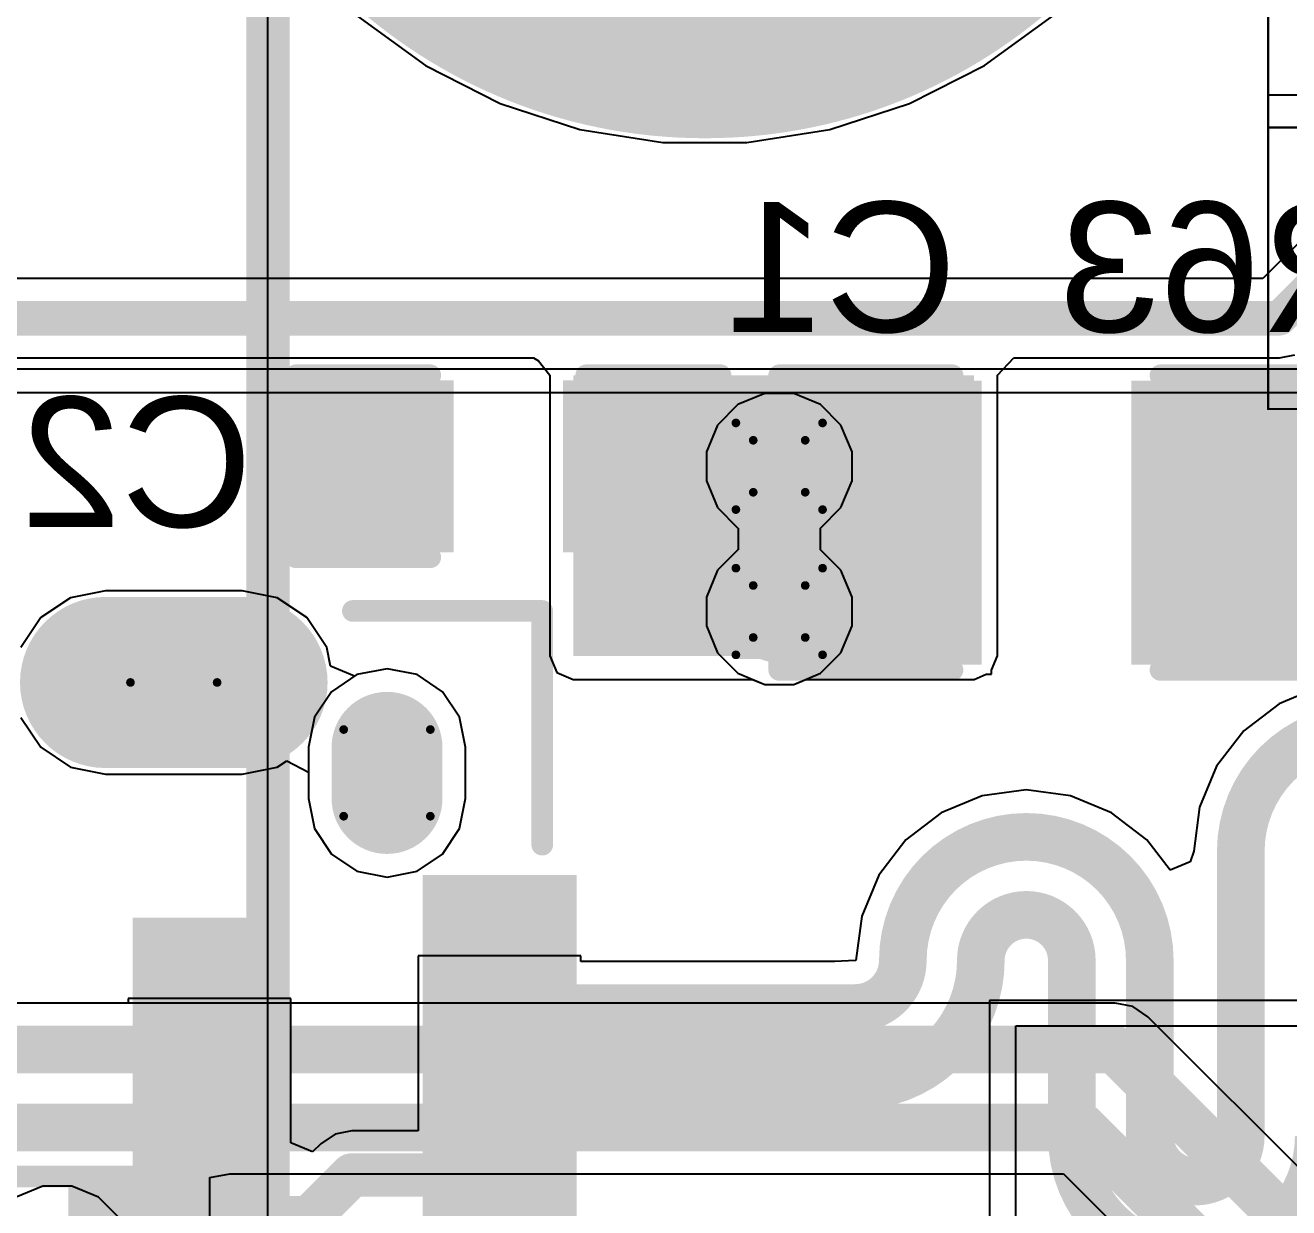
# Model space of a CAD drawing. Header units: inches. Extents: x -11 to 5433, y -4 to 5447.
# Drawn here: x -3.92 to 3.48, y 21.61 to 28.54 of the extents above; entities that cross this region are included whole.
import ezdxf

# ---------------------------------------------------------------- set-up
doc = ezdxf.new("R2010")
doc.units = ezdxf.units.IN
for name, color, linetype in [('Bottom Layer', 5, 'Continuous'), ('Bottom Overlay', 54, 'Continuous'), ('Bottom Paste', 16, 'Continuous'), ('Bottom Solder', 6, 'Continuous'), ('Drill Drawing', 1, 'Continuous'), ('Ground', 16, 'Continuous'), ('Mechanical 4', 56, 'Continuous'), ('Multi-Layer', 9, 'Continuous'), ('Pad Holes', 156, 'Continuous'), ('Power', 76, 'Continuous'), ('Top Layer', 1, 'Continuous'), ('Top Overlay', 2, 'Continuous'), ('Top Paste', 8, 'Continuous'), ('Top Solder', 216, 'Continuous'), ('Via Holes', 16, 'Continuous')]:
    doc.layers.add(name, color=color, linetype=linetype)
doc.styles.add('Arial', font='', dxfattribs={"height": 0.2})
doc.styles.get('Arial').set_extended_font_data('Arial')

# ---------------------------------------------------------------- blocks, each defined once
blk = doc.blocks.new('12401832E402A_B_152')
at = {"layer": 'Bottom Layer'}
h = blk.add_hatch(color=5, dxfattribs=at)
edge = h.paths.add_edge_path()
edge.add_arc((4.13, -1.62), 0.4, 0, 180)
edge.add_line((3.73, -1.62), (3.73, -2.42))
edge.add_arc((4.13, -2.42), 0.4, 180, 360)
edge.add_line((4.53, -2.42), (4.53, -1.62))
for points in [[(1.15, -1.88), (1.15, -2.58), (0.85, -2.58), (0.85, -1.88)], [(1.65, -1.88), (1.65, -2.58), (1.35, -2.58), (1.35, -1.88)], [(2.15, -1.88), (2.15, -2.58), (1.85, -2.58), (1.85, -1.88)], [(2.65, -1.88), (2.65, -2.58), (2.35, -2.58), (2.35, -1.88)], [(1.4, -3.58), (1.4, -4.28), (1.1, -4.28), (1.1, -3.58)], [(1.9, -3.58), (1.9, -4.28), (1.6, -4.28), (1.6, -3.58)], [(2.4, -3.58), (2.4, -4.28), (2.1, -4.28), (2.1, -3.58)], [(2.9, -3.58), (2.9, -4.28), (2.6, -4.28), (2.6, -3.58)]]:
    blk.add_hatch(color=5, dxfattribs=at).paths.add_polyline_path(points)
at = {"layer": 'Bottom Paste'}
for points in [[(1.15, -1.88), (1.15, -2.58), (0.85, -2.58), (0.85, -1.88)], [(1.65, -1.88), (1.65, -2.58), (1.35, -2.58), (1.35, -1.88)], [(2.15, -1.88), (2.15, -2.58), (1.85, -2.58), (1.85, -1.88)], [(2.65, -1.88), (2.65, -2.58), (2.35, -2.58), (2.35, -1.88)], [(1.4, -3.58), (1.4, -4.28), (1.1, -4.28), (1.1, -3.58)], [(1.9, -3.58), (1.9, -4.28), (1.6, -4.28), (1.6, -3.58)], [(2.4, -3.58), (2.4, -4.28), (2.1, -4.28), (2.1, -3.58)], [(2.9, -3.58), (2.9, -4.28), (2.6, -4.28), (2.6, -3.58)]]:
    blk.add_hatch(color=16, dxfattribs=at).paths.add_polyline_path(points)
at = {"layer": 'Bottom Solder'}
h = blk.add_hatch(color=6, dxfattribs=at)
edge = h.paths.add_edge_path()
edge.add_arc((4.13, -1.62), 0.5016, 0, 180)
edge.add_line((3.6284, -1.62), (3.6284, -2.42))
edge.add_arc((4.13, -2.42), 0.5016, 180, 360)
edge.add_line((4.6316, -2.42), (4.6316, -1.62))
for points in [[(1.2516, -1.7784), (1.2516, -2.6816), (0.7484, -2.6816), (0.7484, -1.7784)], [(1.7516, -1.7784), (1.7516, -2.6816), (1.2484, -2.6816), (1.2484, -1.7784)], [(2.2516, -1.7784), (2.2516, -2.6816), (1.7484, -2.6816), (1.7484, -1.7784)], [(2.7516, -1.7784), (2.7516, -2.6816), (2.2484, -2.6816), (2.2484, -1.7784)], [(1.5016, -3.4784), (1.5016, -4.3816), (0.9984, -4.3816), (0.9984, -3.4784)], [(2.0016, -3.4784), (2.0016, -4.3816), (1.4984, -4.3816), (1.4984, -3.4784)], [(2.5016, -3.4784), (2.5016, -4.3816), (1.9984, -4.3816), (1.9984, -3.4784)], [(3.0016, -3.4784), (3.0016, -4.3816), (2.4984, -4.3816), (2.4984, -3.4784)]]:
    blk.add_hatch(color=6, dxfattribs=at).paths.add_polyline_path(points)
h = blk.add_hatch(color=6, dxfattribs=at)
edge = h.paths.add_edge_path()
edge.add_arc((3.6, -3.27), 0.1016, 0, 360)
at = {"layer": 'Ground'}
h = blk.add_hatch(color=16, dxfattribs=at)
edge = h.paths.add_edge_path()
edge.add_arc((4.13, -1.62), 0.4, 0, 180)
edge.add_line((3.73, -1.62), (3.73, -2.42))
edge.add_arc((4.13, -2.42), 0.4, 180, 360)
edge.add_line((4.53, -2.42), (4.53, -1.62))
at = {"layer": 'Multi-Layer'}
h = blk.add_hatch(color=9, dxfattribs=at)
edge = h.paths.add_edge_path()
edge.add_arc((4.13, -1.62), 0.4, 0, 180)
edge.add_line((3.73, -1.62), (3.73, -2.42))
edge.add_arc((4.13, -2.42), 0.4, 180, 360)
edge.add_line((4.53, -2.42), (4.53, -1.62))
at = {"layer": 'Pad Holes'}
h = blk.add_hatch(color=7, dxfattribs=at)
edge = h.paths.add_edge_path()
edge.add_arc((4.13, -1.72), 0.25, 0, 180)
edge.add_line((3.88, -1.72), (3.88, -2.32))
edge.add_arc((4.13, -2.32), 0.25, 180, 360)
edge.add_line((4.38, -2.32), (4.38, -1.72))
h = blk.add_hatch(color=7, dxfattribs=at)
edge = h.paths.add_edge_path()
edge.add_arc((3.45, -3.27), 0.325, 90, 270)
edge.add_line((3.45, -3.595), (3.75, -3.595))
edge.add_arc((3.75, -3.27), 0.325, 270, 450)
edge.add_line((3.75, -2.945), (3.45, -2.945))
at = {"layer": 'Power'}
h = blk.add_hatch(color=76, dxfattribs=at)
edge = h.paths.add_edge_path()
edge.add_arc((4.13, -1.62), 0.4, 0, 180)
edge.add_line((3.73, -1.62), (3.73, -2.42))
edge.add_arc((4.13, -2.42), 0.4, 180, 360)
edge.add_line((4.53, -2.42), (4.53, -1.62))
at = {"layer": 'Top Layer'}
h = blk.add_hatch(color=1, dxfattribs=at)
edge = h.paths.add_edge_path()
edge.add_arc((4.13, -1.62), 0.4, 0, 180)
edge.add_line((3.73, -1.62), (3.73, -2.42))
edge.add_arc((4.13, -2.42), 0.4, 180, 360)
edge.add_line((4.53, -2.42), (4.53, -1.62))
at = {"layer": 'Top Solder'}
h = blk.add_hatch(color=216, dxfattribs=at)
edge = h.paths.add_edge_path()
edge.add_arc((4.13, -1.62), 0.5016, 0, 180)
edge.add_line((3.6284, -1.62), (3.6284, -2.42))
edge.add_arc((4.13, -2.42), 0.5016, 180, 360)
edge.add_line((4.6316, -2.42), (4.6316, -1.62))
h = blk.add_hatch(color=216, dxfattribs=at)
edge = h.paths.add_edge_path()
edge.add_arc((3.6, -3.27), 0.1016, 0, 360)
at = {"layer": 'Bottom Overlay'}
for points in [[(4.5492, -3.07, 0.127, 0.127, 0), (4.5492, -4.18, 0.127, 0.127, 0)], [(3.1792, -4.18, 0.127, 0.127, 0), (4.5492, -4.18, 0.127, 0.127, 0)]]:
    blk.add_lwpolyline(points, format="xyseb", dxfattribs=at)
for points in [[(4.5175, -3.07, 0.0635, 0.0635, 1), (4.581, -3.07, 0.0635, 0.0635, 1)], [(3.1475, -4.18, 0.0635, 0.0635, 1), (3.211, -4.18, 0.0635, 0.0635, 1)], [(4.5175, -4.18, 0.0635, 0.0635, 1), (4.581, -4.18, 0.0635, 0.0635, 1)], [(4.5175, -4.18, 0.0635, 0.0635, 1), (4.581, -4.18, 0.0635, 0.0635, 1)]]:
    blk.add_lwpolyline(points, format="xyseb", close=True, dxfattribs=at)
blk = doc.blocks.new('S______154')
at = {"layer": 'Bottom Layer'}
h = blk.add_hatch(color=5, dxfattribs=at)
edge = h.paths.add_edge_path()
edge.add_arc((0, 0), 3, 0, 360)
at = {"layer": 'Bottom Solder'}
h = blk.add_hatch(color=6, dxfattribs=at)
edge = h.paths.add_edge_path()
edge.add_arc((0, 0), 3.1016, 0, 360)
at = {"layer": 'Ground'}
h = blk.add_hatch(color=16, dxfattribs=at)
edge = h.paths.add_edge_path()
edge.add_arc((0, 0), 3, 0, 360)
at = {"layer": 'Multi-Layer'}
h = blk.add_hatch(color=9, dxfattribs=at)
edge = h.paths.add_edge_path()
edge.add_arc((0, 0), 3, 0, 360)
at = {"layer": 'Pad Holes'}
h = blk.add_hatch(color=7, dxfattribs=at)
edge = h.paths.add_edge_path()
edge.add_arc((0, 0), 1.85, 0, 360)
at = {"layer": 'Power'}
h = blk.add_hatch(color=76, dxfattribs=at)
edge = h.paths.add_edge_path()
edge.add_arc((0, 0), 3, 0, 360)
at = {"layer": 'Top Layer'}
h = blk.add_hatch(color=1, dxfattribs=at)
edge = h.paths.add_edge_path()
edge.add_arc((0, 0), 3, 0, 360)
at = {"layer": 'Top Solder'}
h = blk.add_hatch(color=216, dxfattribs=at)
edge = h.paths.add_edge_path()
edge.add_arc((0, 0), 3.1016, 0, 360)
blk = doc.blocks.new('SOD_523_161')
at = {"layer": 'Top Layer'}
for points in [[(-0.9, 0.35), (-0.3, 0.35), (-0.3, -0.35), (-0.9, -0.35)], [(0.3, 0.35), (0.9, 0.35), (0.9, -0.35), (0.3, -0.35)]]:
    blk.add_hatch(color=1, dxfattribs=at).paths.add_polyline_path(points)
at = {"layer": 'Top Overlay'}
for points in [[(0.6602, 0.356), (1.4222, 0.356), (1.4222, 0.5338), (0.6602, 0.5338)], [(0.9396, -0.3806), (1.4222, -0.3806), (1.4222, 0.3814), (0.9396, 0.3814)], [(0.6601, -0.533), (1.4221, -0.533), (1.4221, -0.3552), (0.6601, -0.3552)]]:
    blk.add_hatch(color=2, dxfattribs=at).paths.add_polyline_path(points)
at = {"layer": 'Top Paste'}
for points in [[(-0.9, 0.35), (-0.3, 0.35), (-0.3, -0.35), (-0.9, -0.35)], [(0.3, 0.35), (0.9, 0.35), (0.9, -0.35), (0.3, -0.35)]]:
    blk.add_hatch(color=8, dxfattribs=at).paths.add_polyline_path(points)
at = {"layer": 'Top Solder'}
for points in [[(-1.0016, 0.4516), (-0.1984, 0.4516), (-0.1984, -0.4516), (-1.0016, -0.4516)], [(0.1984, 0.4516), (1.0016, 0.4516), (1.0016, -0.4516), (0.1984, -0.4516)]]:
    blk.add_hatch(color=216, dxfattribs=at).paths.add_polyline_path(points)
at = {"layer": 'Top Overlay'}
for points in [[(-0.6096, 0.4826, 0.127, 0.127, 0), (0.6604, 0.4826, 0.127, 0.127, 0)], [(-0.6096, 0.4318, 0.127, 0.127, 0), (-0.6096, 0.4818, 0.127, 0.127, 0)], [(-0.6096, -0.4818, 0.127, 0.127, 0), (-0.6096, -0.4318, 0.127, 0.127, 0)], [(-0.6096, -0.4826, 0.127, 0.127, 0), (0.6604, -0.4826, 0.127, 0.127, 0)]]:
    blk.add_lwpolyline(points, format="xyseb", dxfattribs=at)
for points in [[(-0.6413, 0.4826, 0.0635, 0.0635, 1), (-0.5778, 0.4826, 0.0635, 0.0635, 1)], [(-0.6413, 0.4818, 0.0635, 0.0635, 1), (-0.5778, 0.4818, 0.0635, 0.0635, 1)], [(0.6287, 0.4826, 0.0635, 0.0635, 1), (0.6921, 0.4826, 0.0635, 0.0635, 1)], [(-0.6413, 0.4318, 0.0635, 0.0635, 1), (-0.5778, 0.4318, 0.0635, 0.0635, 1)], [(-0.6413, -0.4318, 0.0635, 0.0635, 1), (-0.5778, -0.4318, 0.0635, 0.0635, 1)], [(-0.6413, -0.4818, 0.0635, 0.0635, 1), (-0.5778, -0.4818, 0.0635, 0.0635, 1)], [(-0.6413, -0.4826, 0.0635, 0.0635, 1), (-0.5778, -0.4826, 0.0635, 0.0635, 1)], [(0.6287, -0.4826, 0.0635, 0.0635, 1), (0.6921, -0.4826, 0.0635, 0.0635, 1)]]:
    blk.add_lwpolyline(points, format="xyseb", close=True, dxfattribs=at)
blk = doc.blocks.new('C___0603_B_226')
at = {"layer": 'Bottom Layer'}
for points in [[(-1.143, -0.4445), (-1.143, 0.4445), (-0.381, 0.4445), (-0.381, -0.4445)], [(0.381, -0.4445), (0.381, 0.4445), (1.143, 0.4445), (1.143, -0.4445)]]:
    blk.add_hatch(color=5, dxfattribs=at).paths.add_polyline_path(points)
at = {"layer": 'Bottom Paste'}
for points in [[(-1.143, -0.4445), (-1.143, 0.4445), (-0.381, 0.4445), (-0.381, -0.4445)], [(0.381, -0.4445), (0.381, 0.4445), (1.143, 0.4445), (1.143, -0.4445)]]:
    blk.add_hatch(color=16, dxfattribs=at).paths.add_polyline_path(points)
at = {"layer": 'Bottom Solder'}
for points in [[(-1.203, -0.5045), (-1.203, 0.5045), (-0.321, 0.5045), (-0.321, -0.5045)], [(0.321, -0.5045), (0.321, 0.5045), (1.203, 0.5045), (1.203, -0.5045)]]:
    blk.add_hatch(color=6, dxfattribs=at).paths.add_polyline_path(points)
at = {"layer": 'Bottom Overlay'}
for points in [[(-1.2446, 0.5334, 0.127, 0.127, 0), (-1.2446, -0.5334, 0.127, 0.127, 0)], [(-0.4572, 0.5334, 0.127, 0.127, 0), (-1.2446, 0.5334, 0.127, 0.127, 0)], [(1.2446, 0.5334, 0.127, 0.127, 0), (0.4572, 0.5334, 0.127, 0.127, 0)], [(1.2446, 0.5334, 0.127, 0.127, 0), (1.2446, -0.5334, 0.127, 0.127, 0)], [(-0.4572, -0.5334, 0.127, 0.127, 0), (-1.2446, -0.5334, 0.127, 0.127, 0)], [(1.2446, -0.5334, 0.127, 0.127, 0), (0.4572, -0.5334, 0.127, 0.127, 0)]]:
    blk.add_lwpolyline(points, format="xyseb", dxfattribs=at)
for points in [[(-1.2764, 0.5334, 0.0635, 0.0635, 1), (-1.2128, 0.5334, 0.0635, 0.0635, 1)], [(-1.2764, 0.5334, 0.0635, 0.0635, 1), (-1.2128, 0.5334, 0.0635, 0.0635, 1)], [(-0.4889, 0.5334, 0.0635, 0.0635, 1), (-0.4254, 0.5334, 0.0635, 0.0635, 1)], [(0.4254, 0.5334, 0.0635, 0.0635, 1), (0.4889, 0.5334, 0.0635, 0.0635, 1)], [(1.2128, 0.5334, 0.0635, 0.0635, 1), (1.2764, 0.5334, 0.0635, 0.0635, 1)], [(1.2128, 0.5334, 0.0635, 0.0635, 1), (1.2764, 0.5334, 0.0635, 0.0635, 1)], [(-1.2764, -0.5334, 0.0635, 0.0635, 1), (-1.2128, -0.5334, 0.0635, 0.0635, 1)], [(-1.2764, -0.5334, 0.0635, 0.0635, 1), (-1.2128, -0.5334, 0.0635, 0.0635, 1)], [(-0.4889, -0.5334, 0.0635, 0.0635, 1), (-0.4254, -0.5334, 0.0635, 0.0635, 1)], [(0.4254, -0.5334, 0.0635, 0.0635, 1), (0.4889, -0.5334, 0.0635, 0.0635, 1)], [(1.2128, -0.5334, 0.0635, 0.0635, 1), (1.2764, -0.5334, 0.0635, 0.0635, 1)], [(1.2128, -0.5334, 0.0635, 0.0635, 1), (1.2764, -0.5334, 0.0635, 0.0635, 1)]]:
    blk.add_lwpolyline(points, format="xyseb", close=True, dxfattribs=at)
blk = doc.blocks.new('C___0805_B_227')
at = {"layer": 'Bottom Layer'}
for points in [[(-1.524, 0.762), (-0.508, 0.762), (-0.508, -0.762), (-1.524, -0.762)], [(0.508, 0.762), (1.524, 0.762), (1.524, -0.762), (0.508, -0.762)]]:
    blk.add_hatch(color=5, dxfattribs=at).paths.add_polyline_path(points)
at = {"layer": 'Bottom Paste'}
for points in [[(-1.524, 0.762), (-0.508, 0.762), (-0.508, -0.762), (-1.524, -0.762)], [(0.508, 0.762), (1.524, 0.762), (1.524, -0.762), (0.508, -0.762)]]:
    blk.add_hatch(color=16, dxfattribs=at).paths.add_polyline_path(points)
at = {"layer": 'Bottom Solder'}
for points in [[(-1.594, 0.832), (-0.438, 0.832), (-0.438, -0.832), (-1.594, -0.832)], [(0.438, 0.832), (1.594, 0.832), (1.594, -0.832), (0.438, -0.832)]]:
    blk.add_hatch(color=6, dxfattribs=at).paths.add_polyline_path(points)
at = {"layer": 'Bottom Overlay'}
for points in [[(-1.6256, 0.8636, 0.127, 0.127, 0), (-1.6256, -0.8636, 0.127, 0.127, 0)], [(-0.6096, 0.8636, 0.127, 0.127, 0), (-1.6256, 0.8636, 0.127, 0.127, 0)], [(1.6256, 0.8636, 0.127, 0.127, 0), (0.6096, 0.8636, 0.127, 0.127, 0)], [(1.6256, 0.8636, 0.127, 0.127, 0), (1.6256, -0.8636, 0.127, 0.127, 0)], [(-0.6096, -0.8636, 0.127, 0.127, 0), (-1.6256, -0.8636, 0.127, 0.127, 0)], [(1.6256, -0.8636, 0.127, 0.127, 0), (0.6096, -0.8636, 0.127, 0.127, 0)]]:
    blk.add_lwpolyline(points, format="xyseb", dxfattribs=at)
for points in [[(-1.6574, 0.8636, 0.0635, 0.0635, 1), (-1.5938, 0.8636, 0.0635, 0.0635, 1)], [(-1.6574, 0.8636, 0.0635, 0.0635, 1), (-1.5938, 0.8636, 0.0635, 0.0635, 1)], [(-0.6413, 0.8636, 0.0635, 0.0635, 1), (-0.5778, 0.8636, 0.0635, 0.0635, 1)], [(0.5778, 0.8636, 0.0635, 0.0635, 1), (0.6413, 0.8636, 0.0635, 0.0635, 1)], [(1.5938, 0.8636, 0.0635, 0.0635, 1), (1.6574, 0.8636, 0.0635, 0.0635, 1)], [(1.5938, 0.8636, 0.0635, 0.0635, 1), (1.6574, 0.8636, 0.0635, 0.0635, 1)], [(-1.6574, -0.8636, 0.0635, 0.0635, 1), (-1.5938, -0.8636, 0.0635, 0.0635, 1)], [(-1.6574, -0.8636, 0.0635, 0.0635, 1), (-1.5938, -0.8636, 0.0635, 0.0635, 1)], [(-0.6413, -0.8636, 0.0635, 0.0635, 1), (-0.5778, -0.8636, 0.0635, 0.0635, 1)], [(0.5778, -0.8636, 0.0635, 0.0635, 1), (0.6413, -0.8636, 0.0635, 0.0635, 1)], [(1.5938, -0.8636, 0.0635, 0.0635, 1), (1.6574, -0.8636, 0.0635, 0.0635, 1)], [(1.5938, -0.8636, 0.0635, 0.0635, 1), (1.6574, -0.8636, 0.0635, 0.0635, 1)]]:
    blk.add_lwpolyline(points, format="xyseb", close=True, dxfattribs=at)

msp = doc.modelspace()

# ---------------------------------------------------------------- hatches: boundary and pattern name
at = {"layer": 'Bottom Layer'}
msp.add_hatch(color=5, dxfattribs=at).paths.add_polyline_path([(-0.7112, 24.8473), (1.6383, 24.8473), (1.6383, 26.4922), (-0.7112, 26.4922)])
h = msp.add_hatch(color=5, dxfattribs=at)
edge = h.paths.add_edge_path()
edge.add_arc((0.4963, 25.9588), 0.3, 0, 360)
h = msp.add_hatch(color=5, dxfattribs=at)
edge = h.paths.add_edge_path()
edge.add_arc((0.4963, 25.1075), 0.3, 0, 360)
at = {"layer": 'Ground'}
h = msp.add_hatch(color=16, dxfattribs=at)
edge = h.paths.add_edge_path()
edge.add_arc((0.4963, 25.9588), 0.3, 0, 360)
h = msp.add_hatch(color=16, dxfattribs=at)
edge = h.paths.add_edge_path()
edge.add_arc((0.4963, 25.1075), 0.3, 0, 360)
at = {"layer": 'Power'}
h = msp.add_hatch(color=76, dxfattribs=at)
edge = h.paths.add_edge_path()
edge.add_arc((0.4963, 25.9588), 0.3, 0, 360)
h = msp.add_hatch(color=76, dxfattribs=at)
edge = h.paths.add_edge_path()
edge.add_arc((0.4963, 25.1075), 0.3, 0, 360)
at = {"layer": 'Top Layer'}
h = msp.add_hatch(color=1, dxfattribs=at)
edge = h.paths.add_edge_path()
edge.add_arc((0.4963, 25.9588), 0.3, 0, 360)
h = msp.add_hatch(color=1, dxfattribs=at)
edge = h.paths.add_edge_path()
edge.add_arc((0.4963, 25.1075), 0.3, 0, 360)
at = {"layer": 'Via Holes'}
h = msp.add_hatch(color=7, dxfattribs=at)
edge = h.paths.add_edge_path()
edge.add_arc((0.4963, 25.9588), 0.15, 0, 360)
h = msp.add_hatch(color=7, dxfattribs=at)
edge = h.paths.add_edge_path()
edge.add_arc((0.4963, 25.1075), 0.15, 0, 360)

# ---------------------------------------------------------------- linework, layer by layer
at = {"layer": 'Bottom Layer'}
for p, q in [((3.7039, 27.4313), (3.3325, 27.0598)), ((3.3325, 27.0598), (-5.5192, 27.0598)), ((-5.4226, 26.5937), (-0.9441, 26.5937)), ((-0.9441, 26.5937), (-0.915, 26.5771)), ((1.7758, 26.4922), (1.8712, 26.5937)), ((1.8712, 26.5937), (3.429, 26.5937)), ((3.429, 26.5937), (3.5182, 26.6114)), ((-0.915, 26.5771), (-0.8487, 26.4922)), ((-0.8487, 26.4922), (-0.8487, 24.8473)), ((1.7758, 24.8473), (1.7758, 26.4922)), ((-0.8487, 24.8473), (-0.8084, 24.75)), ((1.7409, 24.7631), (1.7758, 24.8473)), ((-1.803, 24.7723), (-1.9794, 24.7372)), ((-1.6267, 24.7372), (-1.803, 24.7723)), ((-0.8084, 24.75), (-0.7112, 24.7098)), ((1.7409, 24.7396), (1.7409, 24.7631)), ((-1.9794, 24.7372), (-2.1289, 24.6373)), ((-1.4772, 24.6373), (-1.6267, 24.7372)), ((-0.7112, 24.7098), (0.3406, 24.7098)), ((0.3406, 24.7098), (0.4114, 24.6805)), ((0.4114, 24.6805), (0.5812, 24.6805)), ((0.5812, 24.6805), (0.652, 24.7098)), ((0.652, 24.7098), (1.6383, 24.7098)), ((1.6383, 24.7098), (1.7103, 24.7396)), ((1.7103, 24.7396), (1.7409, 24.7396)), ((3.6675, 24.667), (3.4266, 24.5671)), ((-2.1289, 24.6373), (-2.2288, 24.4878)), ((-1.3773, 24.4878), (-1.4772, 24.6373)), ((3.4266, 24.5671), (3.2196, 24.4084)), ((-2.2288, 24.4878), (-2.2639, 24.3114)), ((-1.3422, 24.3114), (-1.3773, 24.4878)), ((3.2196, 24.4084), (3.0608, 24.2014)), ((-2.2639, 24.3114), (-2.2639, 24.0114)), ((-1.3422, 24.0114), (-1.3422, 24.3114)), ((3.0608, 24.2014), (2.961, 23.9604)), ((-2.2639, 24.0114), (-2.2288, 23.835)), ((-1.3773, 23.835), (-1.3422, 24.0114)), ((1.6863, 24.0276), (1.4454, 23.9278)), ((1.9449, 24.0616), (1.6863, 24.0276)), ((2.2035, 24.0276), (1.9449, 24.0616)), ((2.4445, 23.9278), (2.2035, 24.0276)), ((1.4454, 23.9278), (1.2384, 23.769)), ((2.6514, 23.769), (2.4445, 23.9278)), ((2.961, 23.9604), (2.927, 23.7019)), ((-2.2288, 23.835), (-2.1289, 23.6855)), ((-1.4772, 23.6855), (-1.3773, 23.835)), ((1.2384, 23.769), (1.0796, 23.5621)), ((2.7875, 23.5917), (2.6514, 23.769)), ((-2.1289, 23.6855), (-1.9794, 23.5856)), ((-1.6267, 23.5856), (-1.4772, 23.6855)), ((2.9065, 23.6393), (2.7875, 23.5917)), ((2.927, 23.7019), (2.9065, 23.6393)), ((2.927, 23.7019), (2.927, 23.7019)), ((-1.9794, 23.5856), (-1.803, 23.5506)), ((-1.803, 23.5506), (-1.6267, 23.5856)), ((1.0796, 23.5621), (0.9798, 23.3211)), ((0.9798, 23.3211), (0.9458, 23.0625)), ((-0.666, 23.0884), (-1.62, 23.0884)), ((-1.62, 23.0884), (-1.62, 22.0634)), ((-0.666, 23.055), (-0.666, 23.0884)), ((0.8219, 23.055), (-0.666, 23.055)), ((0.9416, 23.0622), (0.8219, 23.055)), ((0.9458, 23.0625), (0.9416, 23.0625)), ((0.9416, 23.0625), (0.9416, 23.0622)), ((-2.366, 22.8384), (-3.32, 22.8384)), ((-3.32, 22.8384), (-3.32, 22.8119)), ((-2.366, 21.9931), (-2.366, 22.8384)), ((-3.32, 22.8119), (-5.0727, 22.8119)), ((-2.1079, 22.0437), (-2.1919, 21.9876)), ((-2.0088, 22.0634), (-2.1079, 22.0437)), ((-1.62, 22.0634), (-2.0088, 22.0634)), ((-2.239, 21.9405), (-2.366, 21.9931)), ((-2.1919, 21.9876), (-2.239, 21.9405))]:
    msp.add_line(p, q, dxfattribs=at)
for points in [[(3.429, 26.8267, 0.2032, 0.2032, 0), (3.937, 27.3347, 0.2032, 0.2032, 0)], [(-5.5192, 26.8267, 0.2032, 0.2032, 0), (3.429, 26.8267, 0.2032, 0.2032, 0)], [(3.2022, 23.7019, 0.2794, 0.2794, -1), (4.65, 23.7019, 0.2794, 0.2794, 0)], [(1.221, 23.0625, 0.2794, 0.2794, -1), (2.6688, 23.0625, 0.2794, 0.2794, 0)], [(3.2022, 22.0322, 0.2794, 0.2794, 0), (3.2022, 23.7019, 0.2794, 0.2794, 0)], [(1.6782, 23.0625, 0.2794, 0.2794, -1), (2.2116, 23.0625, 0.2794, 0.2794, 0)], [(1.221, 23.0625, 0.2794, 0.2794, -0.414214), (0.9416, 22.7831, 0.2794, 0.2794, 0)], [(1.6782, 23.0625, 0.2794, 0.2794, -0.414214), (0.9416, 22.3259, 0.2794, 0.2794, 0)], [(1.221, 23.0625, 0.2794, 0.2794, 0), (1.221, 23.0625, 0.2794, 0.2794, 0)], [(1.6782, 23.0625, 0.2794, 0.2794, 0), (1.6782, 23.0625, 0.2794, 0.2794, 0)], [(2.2116, 22.0322, 0.2794, 0.2794, 0), (2.2116, 23.0625, 0.2794, 0.2794, 0)], [(2.6688, 22.0322, 0.2794, 0.2794, 0), (2.6688, 23.0625, 0.2794, 0.2794, 0)], [(-1.0488, 22.8045, 0.2794, 0.2794, 0), (-1.0274, 22.7831, 0.2794, 0.2794, 0)], [(-1.0274, 22.7831, 0.2794, 0.2794, 0), (-0.4445, 22.7831, 0.2794, 0.2794, 0)], [(-0.4445, 22.7831, 0.2794, 0.2794, 0), (0.9416, 22.7831, 0.2794, 0.2794, 0)], [(-5.3432, 22.54, 0.2794, 0.2794, 0), (-2.8644, 22.54, 0.2794, 0.2794, 0)], [(-2.8644, 22.54, 0.2794, 0.2794, 0), (-2.843, 22.5614, 0.2794, 0.2794, 0)], [(-1.0488, 22.3045, 0.2794, 0.2794, 0), (-1.0274, 22.3259, 0.2794, 0.2794, 0)], [(-1.0274, 22.3259, 0.2794, 0.2794, 0), (-0.4445, 22.3259, 0.2794, 0.2794, 0)], [(-0.4445, 22.3259, 0.2794, 0.2794, 0), (0.9416, 22.3259, 0.2794, 0.2794, 0)], [(-5.3432, 22.0828, 0.2794, 0.2794, 0), (-2.8644, 22.0828, 0.2794, 0.2794, 0)], [(-2.8644, 22.0828, 0.2794, 0.2794, 0), (-2.843, 22.0614, 0.2794, 0.2794, 0)], [(3.6594, 22.0322, 0.2794, 0.2794, -1), (2.2116, 22.0322, 0.2794, 0.2794, 0)], [(3.2022, 22.0322, 0.2794, 0.2794, -1), (2.6688, 22.0322, 0.2794, 0.2794, 0)], [(-2.2588, 21.5545, 0.254, 0.254, 0), (-2.0088, 21.8045, 0.254, 0.254, 0)], [(-2.0088, 21.8045, 0.254, 0.254, 0), (-1.0488, 21.8045, 0.254, 0.254, 0)], [(-3.7359, 21.3114, 0.254, 0.254, 0), (-3.4859, 21.5614, 0.254, 0.254, 0)], [(-3.4859, 21.5614, 0.254, 0.254, 0), (-2.843, 21.5614, 0.254, 0.254, 0)], [(-2.843, 21.5545, 0.254, 0.254, 0), (-2.2588, 21.5545, 0.254, 0.254, 0)]]:
    msp.add_lwpolyline(points, format="xyseb", dxfattribs=at)
for points in [[(3.3782, 26.8267, 0.1016, 0.1016, 1), (3.4798, 26.8267, 0.1016, 0.1016, 1)], [(3.3782, 26.8267, 0.1016, 0.1016, 1), (3.4798, 26.8267, 0.1016, 0.1016, 1)], [(3.1324, 23.7019, 0.1397, 0.1397, 1), (3.2721, 23.7019, 0.1397, 0.1397, 1)], [(3.1324, 23.7019, 0.1397, 0.1397, 1), (3.2721, 23.7019, 0.1397, 0.1397, 1)], [(1.1512, 23.0625, 0.1397, 0.1397, 1), (1.2909, 23.0625, 0.1397, 0.1397, 1)], [(1.1512, 23.0625, 0.1397, 0.1397, 1), (1.2909, 23.0625, 0.1397, 0.1397, 1)], [(1.1512, 23.0625, 0.1397, 0.1397, 1), (1.2909, 23.0625, 0.1397, 0.1397, 1)], [(1.1512, 23.0625, 0.1397, 0.1397, 1), (1.2909, 23.0625, 0.1397, 0.1397, 1)], [(1.6084, 23.0625, 0.1397, 0.1397, 1), (1.7481, 23.0625, 0.1397, 0.1397, 1)], [(1.6084, 23.0625, 0.1397, 0.1397, 1), (1.7481, 23.0625, 0.1397, 0.1397, 1)], [(1.6084, 23.0625, 0.1397, 0.1397, 1), (1.7481, 23.0625, 0.1397, 0.1397, 1)], [(1.6084, 23.0625, 0.1397, 0.1397, 1), (1.7481, 23.0625, 0.1397, 0.1397, 1)], [(2.1418, 23.0625, 0.1397, 0.1397, 1), (2.2815, 23.0625, 0.1397, 0.1397, 1)], [(2.1418, 23.0625, 0.1397, 0.1397, 1), (2.2815, 23.0625, 0.1397, 0.1397, 1)], [(2.599, 23.0625, 0.1397, 0.1397, 1), (2.7387, 23.0625, 0.1397, 0.1397, 1)], [(2.599, 23.0625, 0.1397, 0.1397, 1), (2.7387, 23.0625, 0.1397, 0.1397, 1)], [(-1.1186, 22.8045, 0.1397, 0.1397, 1), (-0.9789, 22.8045, 0.1397, 0.1397, 1)], [(-1.0972, 22.7831, 0.1397, 0.1397, 1), (-0.9575, 22.7831, 0.1397, 0.1397, 1)], [(-1.0972, 22.7831, 0.1397, 0.1397, 1), (-0.9575, 22.7831, 0.1397, 0.1397, 1)], [(-0.5143, 22.7831, 0.1397, 0.1397, 1), (-0.3746, 22.7831, 0.1397, 0.1397, 1)], [(-0.5143, 22.7831, 0.1397, 0.1397, 1), (-0.3746, 22.7831, 0.1397, 0.1397, 1)], [(0.8718, 22.7831, 0.1397, 0.1397, 1), (1.0115, 22.7831, 0.1397, 0.1397, 1)], [(0.8718, 22.7831, 0.1397, 0.1397, 1), (1.0115, 22.7831, 0.1397, 0.1397, 1)], [(-2.9343, 22.54, 0.1397, 0.1397, 1), (-2.7946, 22.54, 0.1397, 0.1397, 1)], [(-2.9343, 22.54, 0.1397, 0.1397, 1), (-2.7946, 22.54, 0.1397, 0.1397, 1)], [(-2.9129, 22.5614, 0.1397, 0.1397, 1), (-2.7732, 22.5614, 0.1397, 0.1397, 1)], [(-1.1186, 22.3045, 0.1397, 0.1397, 1), (-0.9789, 22.3045, 0.1397, 0.1397, 1)], [(-1.0972, 22.3259, 0.1397, 0.1397, 1), (-0.9575, 22.3259, 0.1397, 0.1397, 1)], [(-1.0972, 22.3259, 0.1397, 0.1397, 1), (-0.9575, 22.3259, 0.1397, 0.1397, 1)], [(-0.5143, 22.3259, 0.1397, 0.1397, 1), (-0.3746, 22.3259, 0.1397, 0.1397, 1)], [(-0.5143, 22.3259, 0.1397, 0.1397, 1), (-0.3746, 22.3259, 0.1397, 0.1397, 1)], [(0.8718, 22.3259, 0.1397, 0.1397, 1), (1.0115, 22.3259, 0.1397, 0.1397, 1)], [(0.8718, 22.3259, 0.1397, 0.1397, 1), (1.0115, 22.3259, 0.1397, 0.1397, 1)], [(-2.9343, 22.0828, 0.1397, 0.1397, 1), (-2.7946, 22.0828, 0.1397, 0.1397, 1)], [(-2.9343, 22.0828, 0.1397, 0.1397, 1), (-2.7946, 22.0828, 0.1397, 0.1397, 1)], [(-2.9129, 22.0614, 0.1397, 0.1397, 1), (-2.7732, 22.0614, 0.1397, 0.1397, 1)], [(2.1418, 22.0322, 0.1397, 0.1397, 1), (2.2815, 22.0322, 0.1397, 0.1397, 1)], [(2.1418, 22.0322, 0.1397, 0.1397, 1), (2.2815, 22.0322, 0.1397, 0.1397, 1)], [(2.599, 22.0322, 0.1397, 0.1397, 1), (2.7387, 22.0322, 0.1397, 0.1397, 1)], [(2.599, 22.0322, 0.1397, 0.1397, 1), (2.7387, 22.0322, 0.1397, 0.1397, 1)], [(3.1324, 22.0322, 0.1397, 0.1397, 1), (3.2721, 22.0322, 0.1397, 0.1397, 1)], [(3.1324, 22.0322, 0.1397, 0.1397, 1), (3.2721, 22.0322, 0.1397, 0.1397, 1)], [(-2.0723, 21.8045, 0.127, 0.127, 1), (-1.9453, 21.8045, 0.127, 0.127, 1)], [(-2.0723, 21.8045, 0.127, 0.127, 1), (-1.9453, 21.8045, 0.127, 0.127, 1)], [(-1.1123, 21.8045, 0.127, 0.127, 1), (-0.9853, 21.8045, 0.127, 0.127, 1)], [(-3.5494, 21.5614, 0.127, 0.127, 1), (-3.4224, 21.5614, 0.127, 0.127, 1)], [(-3.5494, 21.5614, 0.127, 0.127, 1), (-3.4224, 21.5614, 0.127, 0.127, 1)], [(-2.9065, 21.5614, 0.127, 0.127, 1), (-2.7795, 21.5614, 0.127, 0.127, 1)], [(-2.9065, 21.5545, 0.127, 0.127, 1), (-2.7795, 21.5545, 0.127, 0.127, 1)], [(-2.3223, 21.5545, 0.127, 0.127, 1), (-2.1953, 21.5545, 0.127, 0.127, 1)], [(-2.3223, 21.5545, 0.127, 0.127, 1), (-2.1953, 21.5545, 0.127, 0.127, 1)]]:
    msp.add_lwpolyline(points, format="xyseb", close=True, dxfattribs=at)
at = {"layer": 'Drill Drawing'}
for points in [[(0.2423, 26.2128, 0.0508, 0.0508, 0), (0.7503, 26.2128, 0.0508, 0.0508, 0)], [(0.2423, 25.7048, 0.0508, 0.0508, 0), (0.2423, 26.2128, 0.0508, 0.0508, 0)], [(0.7503, 25.7048, 0.0508, 0.0508, 0), (0.7503, 26.2128, 0.0508, 0.0508, 0)], [(0.3439, 26.1112, 0.0508, 0.0508, 0), (0.6487, 26.1112, 0.0508, 0.0508, 0)], [(0.3439, 25.8064, 0.0508, 0.0508, 0), (0.3439, 26.1112, 0.0508, 0.0508, 0)], [(0.6487, 25.8064, 0.0508, 0.0508, 0), (0.6487, 26.1112, 0.0508, 0.0508, 0)], [(0.3439, 25.8064, 0.0508, 0.0508, 0), (0.6487, 25.8064, 0.0508, 0.0508, 0)], [(0.2423, 25.7048, 0.0508, 0.0508, 0), (0.7503, 25.7048, 0.0508, 0.0508, 0)], [(0.2423, 25.3615, 0.0508, 0.0508, 0), (0.7503, 25.3615, 0.0508, 0.0508, 0)], [(0.2423, 24.8535, 0.0508, 0.0508, 0), (0.2423, 25.3615, 0.0508, 0.0508, 0)], [(0.7503, 24.8535, 0.0508, 0.0508, 0), (0.7503, 25.3615, 0.0508, 0.0508, 0)], [(0.3439, 25.2599, 0.0508, 0.0508, 0), (0.6487, 25.2599, 0.0508, 0.0508, 0)], [(0.3439, 24.9551, 0.0508, 0.0508, 0), (0.3439, 25.2599, 0.0508, 0.0508, 0)], [(0.6487, 24.9551, 0.0508, 0.0508, 0), (0.6487, 25.2599, 0.0508, 0.0508, 0)], [(0.3439, 24.9551, 0.0508, 0.0508, 0), (0.6487, 24.9551, 0.0508, 0.0508, 0)], [(0.2423, 24.8535, 0.0508, 0.0508, 0), (0.7503, 24.8535, 0.0508, 0.0508, 0)], [(-2.057, 24.4154, 0.0508, 0.0508, 0), (-1.549, 24.4154, 0.0508, 0.0508, 0)], [(-2.057, 23.9074, 0.0508, 0.0508, 0), (-2.057, 24.4154, 0.0508, 0.0508, 0)], [(-1.549, 23.9074, 0.0508, 0.0508, 0), (-1.549, 24.4154, 0.0508, 0.0508, 0)], [(-2.057, 23.9074, 0.0508, 0.0508, 0), (-1.549, 23.9074, 0.0508, 0.0508, 0)]]:
    msp.add_lwpolyline(points, format="xyseb", dxfattribs=at)
for points in [[(0.2296, 26.2128, 0.0254, 0.0254, 1), (0.255, 26.2128, 0.0254, 0.0254, 1)], [(0.2296, 26.2128, 0.0254, 0.0254, 1), (0.255, 26.2128, 0.0254, 0.0254, 1)], [(0.7376, 26.2128, 0.0254, 0.0254, 1), (0.763, 26.2128, 0.0254, 0.0254, 1)], [(0.7376, 26.2128, 0.0254, 0.0254, 1), (0.763, 26.2128, 0.0254, 0.0254, 1)], [(0.3312, 26.1112, 0.0254, 0.0254, 1), (0.3566, 26.1112, 0.0254, 0.0254, 1)], [(0.3312, 26.1112, 0.0254, 0.0254, 1), (0.3566, 26.1112, 0.0254, 0.0254, 1)], [(0.636, 26.1112, 0.0254, 0.0254, 1), (0.6614, 26.1112, 0.0254, 0.0254, 1)], [(0.636, 26.1112, 0.0254, 0.0254, 1), (0.6614, 26.1112, 0.0254, 0.0254, 1)], [(0.3312, 25.8064, 0.0254, 0.0254, 1), (0.3566, 25.8064, 0.0254, 0.0254, 1)], [(0.3312, 25.8064, 0.0254, 0.0254, 1), (0.3566, 25.8064, 0.0254, 0.0254, 1)], [(0.636, 25.8064, 0.0254, 0.0254, 1), (0.6614, 25.8064, 0.0254, 0.0254, 1)], [(0.636, 25.8064, 0.0254, 0.0254, 1), (0.6614, 25.8064, 0.0254, 0.0254, 1)], [(0.2296, 25.7048, 0.0254, 0.0254, 1), (0.255, 25.7048, 0.0254, 0.0254, 1)], [(0.2296, 25.7048, 0.0254, 0.0254, 1), (0.255, 25.7048, 0.0254, 0.0254, 1)], [(0.7376, 25.7048, 0.0254, 0.0254, 1), (0.763, 25.7048, 0.0254, 0.0254, 1)], [(0.7376, 25.7048, 0.0254, 0.0254, 1), (0.763, 25.7048, 0.0254, 0.0254, 1)], [(0.2296, 25.3615, 0.0254, 0.0254, 1), (0.255, 25.3615, 0.0254, 0.0254, 1)], [(0.2296, 25.3615, 0.0254, 0.0254, 1), (0.255, 25.3615, 0.0254, 0.0254, 1)], [(0.7376, 25.3615, 0.0254, 0.0254, 1), (0.763, 25.3615, 0.0254, 0.0254, 1)], [(0.7376, 25.3615, 0.0254, 0.0254, 1), (0.763, 25.3615, 0.0254, 0.0254, 1)], [(0.3312, 25.2599, 0.0254, 0.0254, 1), (0.3566, 25.2599, 0.0254, 0.0254, 1)], [(0.3312, 25.2599, 0.0254, 0.0254, 1), (0.3566, 25.2599, 0.0254, 0.0254, 1)], [(0.636, 25.2599, 0.0254, 0.0254, 1), (0.6614, 25.2599, 0.0254, 0.0254, 1)], [(0.636, 25.2599, 0.0254, 0.0254, 1), (0.6614, 25.2599, 0.0254, 0.0254, 1)], [(-2.799, 24.6914, 0.0508, 0.0508, 1), (-3.307, 24.6914, 0.0508, 0.0508, 1)], [(0.3312, 24.9551, 0.0254, 0.0254, 1), (0.3566, 24.9551, 0.0254, 0.0254, 1)], [(0.3312, 24.9551, 0.0254, 0.0254, 1), (0.3566, 24.9551, 0.0254, 0.0254, 1)], [(0.636, 24.9551, 0.0254, 0.0254, 1), (0.6614, 24.9551, 0.0254, 0.0254, 1)], [(0.636, 24.9551, 0.0254, 0.0254, 1), (0.6614, 24.9551, 0.0254, 0.0254, 1)], [(0.2296, 24.8535, 0.0254, 0.0254, 1), (0.255, 24.8535, 0.0254, 0.0254, 1)], [(0.2296, 24.8535, 0.0254, 0.0254, 1), (0.255, 24.8535, 0.0254, 0.0254, 1)], [(0.7376, 24.8535, 0.0254, 0.0254, 1), (0.763, 24.8535, 0.0254, 0.0254, 1)], [(0.7376, 24.8535, 0.0254, 0.0254, 1), (0.763, 24.8535, 0.0254, 0.0254, 1)], [(-3.3197, 24.6914, 0.0254, 0.0254, 1), (-3.2943, 24.6914, 0.0254, 0.0254, 1)], [(-2.8117, 24.6914, 0.0254, 0.0254, 1), (-2.7863, 24.6914, 0.0254, 0.0254, 1)], [(-2.0697, 24.4154, 0.0254, 0.0254, 1), (-2.0443, 24.4154, 0.0254, 0.0254, 1)], [(-2.0697, 24.4154, 0.0254, 0.0254, 1), (-2.0443, 24.4154, 0.0254, 0.0254, 1)], [(-1.5617, 24.4154, 0.0254, 0.0254, 1), (-1.5363, 24.4154, 0.0254, 0.0254, 1)], [(-1.5617, 24.4154, 0.0254, 0.0254, 1), (-1.5363, 24.4154, 0.0254, 0.0254, 1)], [(-2.0697, 23.9074, 0.0254, 0.0254, 1), (-2.0443, 23.9074, 0.0254, 0.0254, 1)], [(-2.0697, 23.9074, 0.0254, 0.0254, 1), (-2.0443, 23.9074, 0.0254, 0.0254, 1)], [(-1.5617, 23.9074, 0.0254, 0.0254, 1), (-1.5363, 23.9074, 0.0254, 0.0254, 1)], [(-1.5617, 23.9074, 0.0254, 0.0254, 1), (-1.5363, 23.9074, 0.0254, 0.0254, 1)]]:
    msp.add_lwpolyline(points, format="xyseb", close=True, dxfattribs=at)
at = {"layer": 'Ground'}
for p, q in [((0.4114, 26.3858), (0.2544, 26.3208)), ((0.5812, 26.3858), (0.4114, 26.3858)), ((0.7382, 26.3208), (0.5812, 26.3858)), ((0.2544, 26.3208), (0.1343, 26.2007)), ((0.8583, 26.2007), (0.7382, 26.3208)), ((0.1343, 26.2007), (0.0693, 26.0437)), ((0.9233, 26.0437), (0.8583, 26.2007)), ((0.0693, 26.0437), (0.0693, 25.8739)), ((0.9233, 25.8739), (0.9233, 26.0437)), ((0.0693, 25.8739), (0.1343, 25.7169)), ((0.8583, 25.7169), (0.9233, 25.8739)), ((0.1343, 25.7169), (0.2544, 25.5968)), ((0.7382, 25.5968), (0.8583, 25.7169)), ((0.2544, 25.5968), (0.2548, 25.5966)), ((0.2548, 25.5966), (0.2548, 25.4696)), ((0.7378, 25.5966), (0.7382, 25.5968)), ((0.7378, 25.4696), (0.7378, 25.5966)), ((0.2544, 25.4695), (0.1343, 25.3494)), ((0.2548, 25.4696), (0.2544, 25.4695)), ((0.7382, 25.4695), (0.7378, 25.4696)), ((0.8583, 25.3494), (0.7382, 25.4695)), ((0.1343, 25.3494), (0.0693, 25.1924)), ((0.9233, 25.1924), (0.8583, 25.3494)), ((0.0693, 25.1924), (0.0693, 25.0225)), ((0.9233, 25.0225), (0.9233, 25.1924)), ((0.0693, 25.0225), (0.1343, 24.8656)), ((0.8583, 24.8656), (0.9233, 25.0225)), ((0.1343, 24.8656), (0.2544, 24.7455)), ((0.7382, 24.7455), (0.8583, 24.8656)), ((-1.803, 24.7723), (-1.9794, 24.7372)), ((-1.6267, 24.7372), (-1.803, 24.7723)), ((0.2544, 24.7455), (0.4114, 24.6805)), ((0.5812, 24.6805), (0.7382, 24.7455)), ((-1.9794, 24.7372), (-2.1289, 24.6373)), ((-1.4772, 24.6373), (-1.6267, 24.7372)), ((0.4114, 24.6805), (0.5812, 24.6805)), ((-2.1289, 24.6373), (-2.2288, 24.4878)), ((-1.3773, 24.4878), (-1.4772, 24.6373)), ((-2.2288, 24.4878), (-2.2639, 24.3114)), ((-1.3422, 24.3114), (-1.3773, 24.4878)), ((-2.2639, 24.3114), (-2.2639, 24.0114)), ((-1.3422, 24.0114), (-1.3422, 24.3114)), ((-2.2639, 24.0114), (-2.2288, 23.835)), ((-1.3773, 23.835), (-1.3422, 24.0114)), ((-2.2288, 23.835), (-2.1289, 23.6855)), ((-1.4772, 23.6855), (-1.3773, 23.835)), ((-2.1289, 23.6855), (-1.9794, 23.5856)), ((-1.6267, 23.5856), (-1.4772, 23.6855)), ((-1.9794, 23.5856), (-1.803, 23.5506)), ((-1.803, 23.5506), (-1.6267, 23.5856)), ((-3.8208, 21.7384), (-3.9778, 21.6734)), ((-3.6509, 21.7384), (-3.8208, 21.7384)), ((-3.494, 21.6734), (-3.6509, 21.7384)), ((-3.3739, 21.5533), (-3.494, 21.6734))]:
    msp.add_line(p, q, dxfattribs=at)
at = {"layer": 'Mechanical 4'}
for points in [[(-2.5, -2.5, 0.254, 0.254, 0), (-2.5, 33.5, 0.254, 0.254, 0)], [(-2.5028, -2.505, 0.0127, 0.0127, 0), (-2.5028, 33.495, 0.0127, 0.0127, 0)], [(3.3624, 27.9449, 0.0127, 0.0127, 0), (3.3624, 29.4049, 0.0127, 0.0127, 0)], [(3.3624, 28.1349, 0.0127, 0.0127, 0), (3.5624, 28.1349, 0.0127, 0.0127, 0)], [(3.3624, 26.2949, 0.0127, 0.0127, 0), (3.3624, 27.9449, 0.0127, 0.0127, 0)], [(3.3624, 27.9449, 0.0127, 0.0127, 0), (4.1224, 27.9449, 0.0127, 0.0127, 0)], [(3.3624, 26.2949, 0.0127, 0.0127, 0), (27.1324, 26.2949, 0.0127, 0.0127, 0)]]:
    msp.add_lwpolyline(points, format="xyseb", dxfattribs=at)
for points in [[(3.3592, 28.1349, 0.00635, 0.00635, 1), (3.3656, 28.1349, 0.00635, 0.00635, 1)], [(3.3592, 27.9449, 0.00635, 0.00635, 1), (3.3656, 27.9449, 0.00635, 0.00635, 1)], [(3.3592, 27.9449, 0.00635, 0.00635, 1), (3.3656, 27.9449, 0.00635, 0.00635, 1)], [(3.3592, 27.9449, 0.00635, 0.00635, 1), (3.3656, 27.9449, 0.00635, 0.00635, 1)], [(3.3592, 26.2949, 0.00635, 0.00635, 1), (3.3656, 26.2949, 0.00635, 0.00635, 1)], [(3.3592, 26.2949, 0.00635, 0.00635, 1), (3.3656, 26.2949, 0.00635, 0.00635, 1)]]:
    msp.add_lwpolyline(points, format="xyseb", close=True, dxfattribs=at)
at = {"layer": 'Power'}
for p, q in [((-1.9765, 28.5983), (-1.5783, 28.309)), ((1.6995, 28.309), (2.0977, 28.5983)), ((-1.5783, 28.309), (-1.1398, 28.0855)), ((1.2609, 28.0855), (1.6995, 28.309)), ((-1.1398, 28.0855), (-0.6717, 27.9334)), ((0.7928, 27.9334), (1.2609, 28.0855)), ((-0.6717, 27.9334), (-0.1855, 27.8564)), ((0.3067, 27.8564), (0.7928, 27.9334)), ((-0.1855, 27.8564), (0.3067, 27.8564)), ((5.3905, 26.5281), (-4.0894, 26.5281)), ((-4.0894, 26.3906), (5.6059, 26.3906)), ((-3.6587, 25.1878), (-3.833, 25.0714)), ((-3.453, 25.2287), (-3.6587, 25.1878)), ((-2.653, 25.2287), (-3.453, 25.2287)), ((-2.4474, 25.1878), (-2.653, 25.2287)), ((-2.2731, 25.0714), (-2.4474, 25.1878)), ((-3.833, 25.0714), (-3.9495, 24.897)), ((-2.1566, 24.897), (-2.2731, 25.0714)), ((-2.1346, 24.7862), (-2.1566, 24.897)), ((-1.9935, 24.7278), (-2.1346, 24.7862)), ((-1.803, 24.7723), (-1.9794, 24.7372)), ((-1.6267, 24.7372), (-1.803, 24.7723)), ((-1.9794, 24.7372), (-1.9935, 24.7278)), ((-1.4772, 24.6373), (-1.6267, 24.7372)), ((-1.3773, 24.4878), (-1.4772, 24.6373)), ((-3.9495, 24.4858), (-3.833, 24.3115)), ((-1.3422, 24.3114), (-1.3773, 24.4878)), ((-3.833, 24.3115), (-3.6587, 24.195)), ((-1.3422, 24.0114), (-1.3422, 24.3114)), ((-2.4474, 24.195), (-2.3909, 24.2328)), ((-2.3909, 24.2328), (-2.2639, 24.1649)), ((-3.6587, 24.195), (-3.453, 24.1541)), ((-3.453, 24.1541), (-2.653, 24.1541)), ((-2.653, 24.1541), (-2.4474, 24.195)), ((-2.2639, 24.1649), (-2.2639, 24.0114)), ((-2.2639, 24.0114), (-2.2288, 23.835)), ((-1.3773, 23.835), (-1.3422, 24.0114)), ((-2.2288, 23.835), (-2.1289, 23.6855)), ((-1.4772, 23.6855), (-1.3773, 23.835)), ((-2.1289, 23.6855), (-1.9794, 23.5856)), ((-1.6267, 23.5856), (-1.4772, 23.6855)), ((-1.9794, 23.5856), (-1.803, 23.5506)), ((-1.803, 23.5506), (-1.6267, 23.5856)), ((7.8523, 22.8274), (1.7296, 22.8274)), ((1.7296, 22.8274), (1.7296, 18.6132)), ((1.8838, 18.6132), (1.8838, 22.6784)), ((1.8838, 22.6784), (7.9898, 22.6784))]:
    msp.add_line(p, q, dxfattribs=at)
at = {"layer": 'Top Layer'}
for p, q in [((0.4114, 26.3858), (0.2544, 26.3208)), ((0.5812, 26.3858), (0.4114, 26.3858)), ((0.7382, 26.3208), (0.5812, 26.3858)), ((0.2544, 26.3208), (0.1343, 26.2007)), ((0.8583, 26.2007), (0.7382, 26.3208)), ((0.1343, 26.2007), (0.0693, 26.0437)), ((0.9233, 26.0437), (0.8583, 26.2007)), ((0.0693, 26.0437), (0.0693, 25.8739)), ((0.9233, 25.8739), (0.9233, 26.0437)), ((0.0693, 25.8739), (0.1343, 25.7169)), ((0.8583, 25.7169), (0.9233, 25.8739)), ((0.1343, 25.7169), (0.2544, 25.5968)), ((0.7382, 25.5968), (0.8583, 25.7169)), ((0.2544, 25.5968), (0.2548, 25.5966)), ((0.2548, 25.5966), (0.2548, 25.4696)), ((0.7378, 25.5966), (0.7382, 25.5968)), ((0.7378, 25.4696), (0.7378, 25.5966)), ((0.2544, 25.4695), (0.1343, 25.3494)), ((0.2548, 25.4696), (0.2544, 25.4695)), ((0.7382, 25.4695), (0.7378, 25.4696)), ((0.8583, 25.3494), (0.7382, 25.4695)), ((0.1343, 25.3494), (0.0693, 25.1924)), ((0.9233, 25.1924), (0.8583, 25.3494)), ((0.0693, 25.1924), (0.0693, 25.0225)), ((0.9233, 25.0225), (0.9233, 25.1924)), ((0.0693, 25.0225), (0.1343, 24.8656)), ((0.8583, 24.8656), (0.9233, 25.0225)), ((0.1343, 24.8656), (0.2544, 24.7455)), ((0.7382, 24.7455), (0.8583, 24.8656)), ((-1.803, 24.7723), (-1.9794, 24.7372)), ((-1.6267, 24.7372), (-1.803, 24.7723)), ((0.2544, 24.7455), (0.4114, 24.6805)), ((0.5812, 24.6805), (0.7382, 24.7455)), ((-1.9794, 24.7372), (-2.1289, 24.6373)), ((-1.4772, 24.6373), (-1.6267, 24.7372)), ((0.4114, 24.6805), (0.5812, 24.6805)), ((-2.1289, 24.6373), (-2.2288, 24.4878)), ((-1.3773, 24.4878), (-1.4772, 24.6373)), ((-2.2288, 24.4878), (-2.2639, 24.3114)), ((-1.3422, 24.3114), (-1.3773, 24.4878)), ((-2.2639, 24.3114), (-2.2639, 24.0114)), ((-1.3422, 24.0114), (-1.3422, 24.3114)), ((-2.2639, 24.0114), (-2.2288, 23.835)), ((-1.3773, 23.835), (-1.3422, 24.0114)), ((-2.2288, 23.835), (-2.1289, 23.6855)), ((-1.4772, 23.6855), (-1.3773, 23.835)), ((-2.1289, 23.6855), (-1.9794, 23.5856)), ((-1.6267, 23.5856), (-1.4772, 23.6855)), ((-1.9794, 23.5856), (-1.803, 23.5506)), ((-1.803, 23.5506), (-1.6267, 23.5856)), ((2.4651, 22.8119), (-5.0727, 22.8119)), ((2.5691, 22.7912), (2.4651, 22.8119)), ((2.6574, 22.7323), (2.5691, 22.7912)), ((4.6458, 20.7438), (2.6574, 22.7323)), ((-2.8422, 21.79), (-2.7239, 21.8109)), ((-2.8422, 20.836), (-2.8422, 21.79)), ((-2.7239, 21.8109), (2.1631, 21.8109)), ((2.1631, 21.8109), (4.1515, 19.8224))]:
    msp.add_line(p, q, dxfattribs=at)
for points in [[(-5.3432, 22.54, 0.2794, 0.2794, 0), (2.2321, 22.54, 0.2794, 0.2794, 0)], [(2.2321, 22.54, 0.2794, 0.2794, 0), (2.4651, 22.54, 0.2794, 0.2794, 0)], [(2.4651, 22.54, 0.2794, 0.2794, 0), (4.5332, 20.4719, 0.2794, 0.2794, 0)], [(-5.3432, 22.0828, 0.2794, 0.2794, 0), (2.2757, 22.0828, 0.2794, 0.2794, 0)], [(2.2757, 22.0828, 0.2794, 0.2794, 0), (4.3438, 20.0147, 0.2794, 0.2794, 0)]]:
    msp.add_lwpolyline(points, format="xyseb", dxfattribs=at)
for points in [[(2.1623, 22.54, 0.1397, 0.1397, 1), (2.302, 22.54, 0.1397, 0.1397, 1)], [(2.1623, 22.54, 0.1397, 0.1397, 1), (2.302, 22.54, 0.1397, 0.1397, 1)], [(2.3952, 22.54, 0.1397, 0.1397, 1), (2.5349, 22.54, 0.1397, 0.1397, 1)], [(2.3952, 22.54, 0.1397, 0.1397, 1), (2.5349, 22.54, 0.1397, 0.1397, 1)], [(2.2059, 22.0828, 0.1397, 0.1397, 1), (2.3456, 22.0828, 0.1397, 0.1397, 1)], [(2.2059, 22.0828, 0.1397, 0.1397, 1), (2.3456, 22.0828, 0.1397, 0.1397, 1)]]:
    msp.add_lwpolyline(points, format="xyseb", close=True, dxfattribs=at)

# ---------------------------------------------------------------- block references
for name, p, rotation in [('S______154', (0.0606, 30.9834), 180), ('C___0603_B_226', (-1.0922, 25.9588), 180), ('C___0805_B_227', (2.1219, 25.6286), 180), ('12401832E402A_B_152', (-5.073, 20.5614), 90)]:
    msp.add_blockref(name, p, dxfattribs=dict(rotation=rotation))
msp.add_blockref('SOD_523_161', (-3.8692, 21.313))

# ---------------------------------------------------------------- texts
at = {"layer": 'Bottom Overlay', "style": 'Arial', "text_generation_flag": 2}
for s, p in [('C1', (1.5375, 26.7463)), ('R63', (4.0891, 26.7463)), ('C2', (-2.591, 25.6033))]:
    msp.add_text(s, height=0.762, dxfattribs=at).set_placement(p)

doc.saveas('drawing.dxf')
